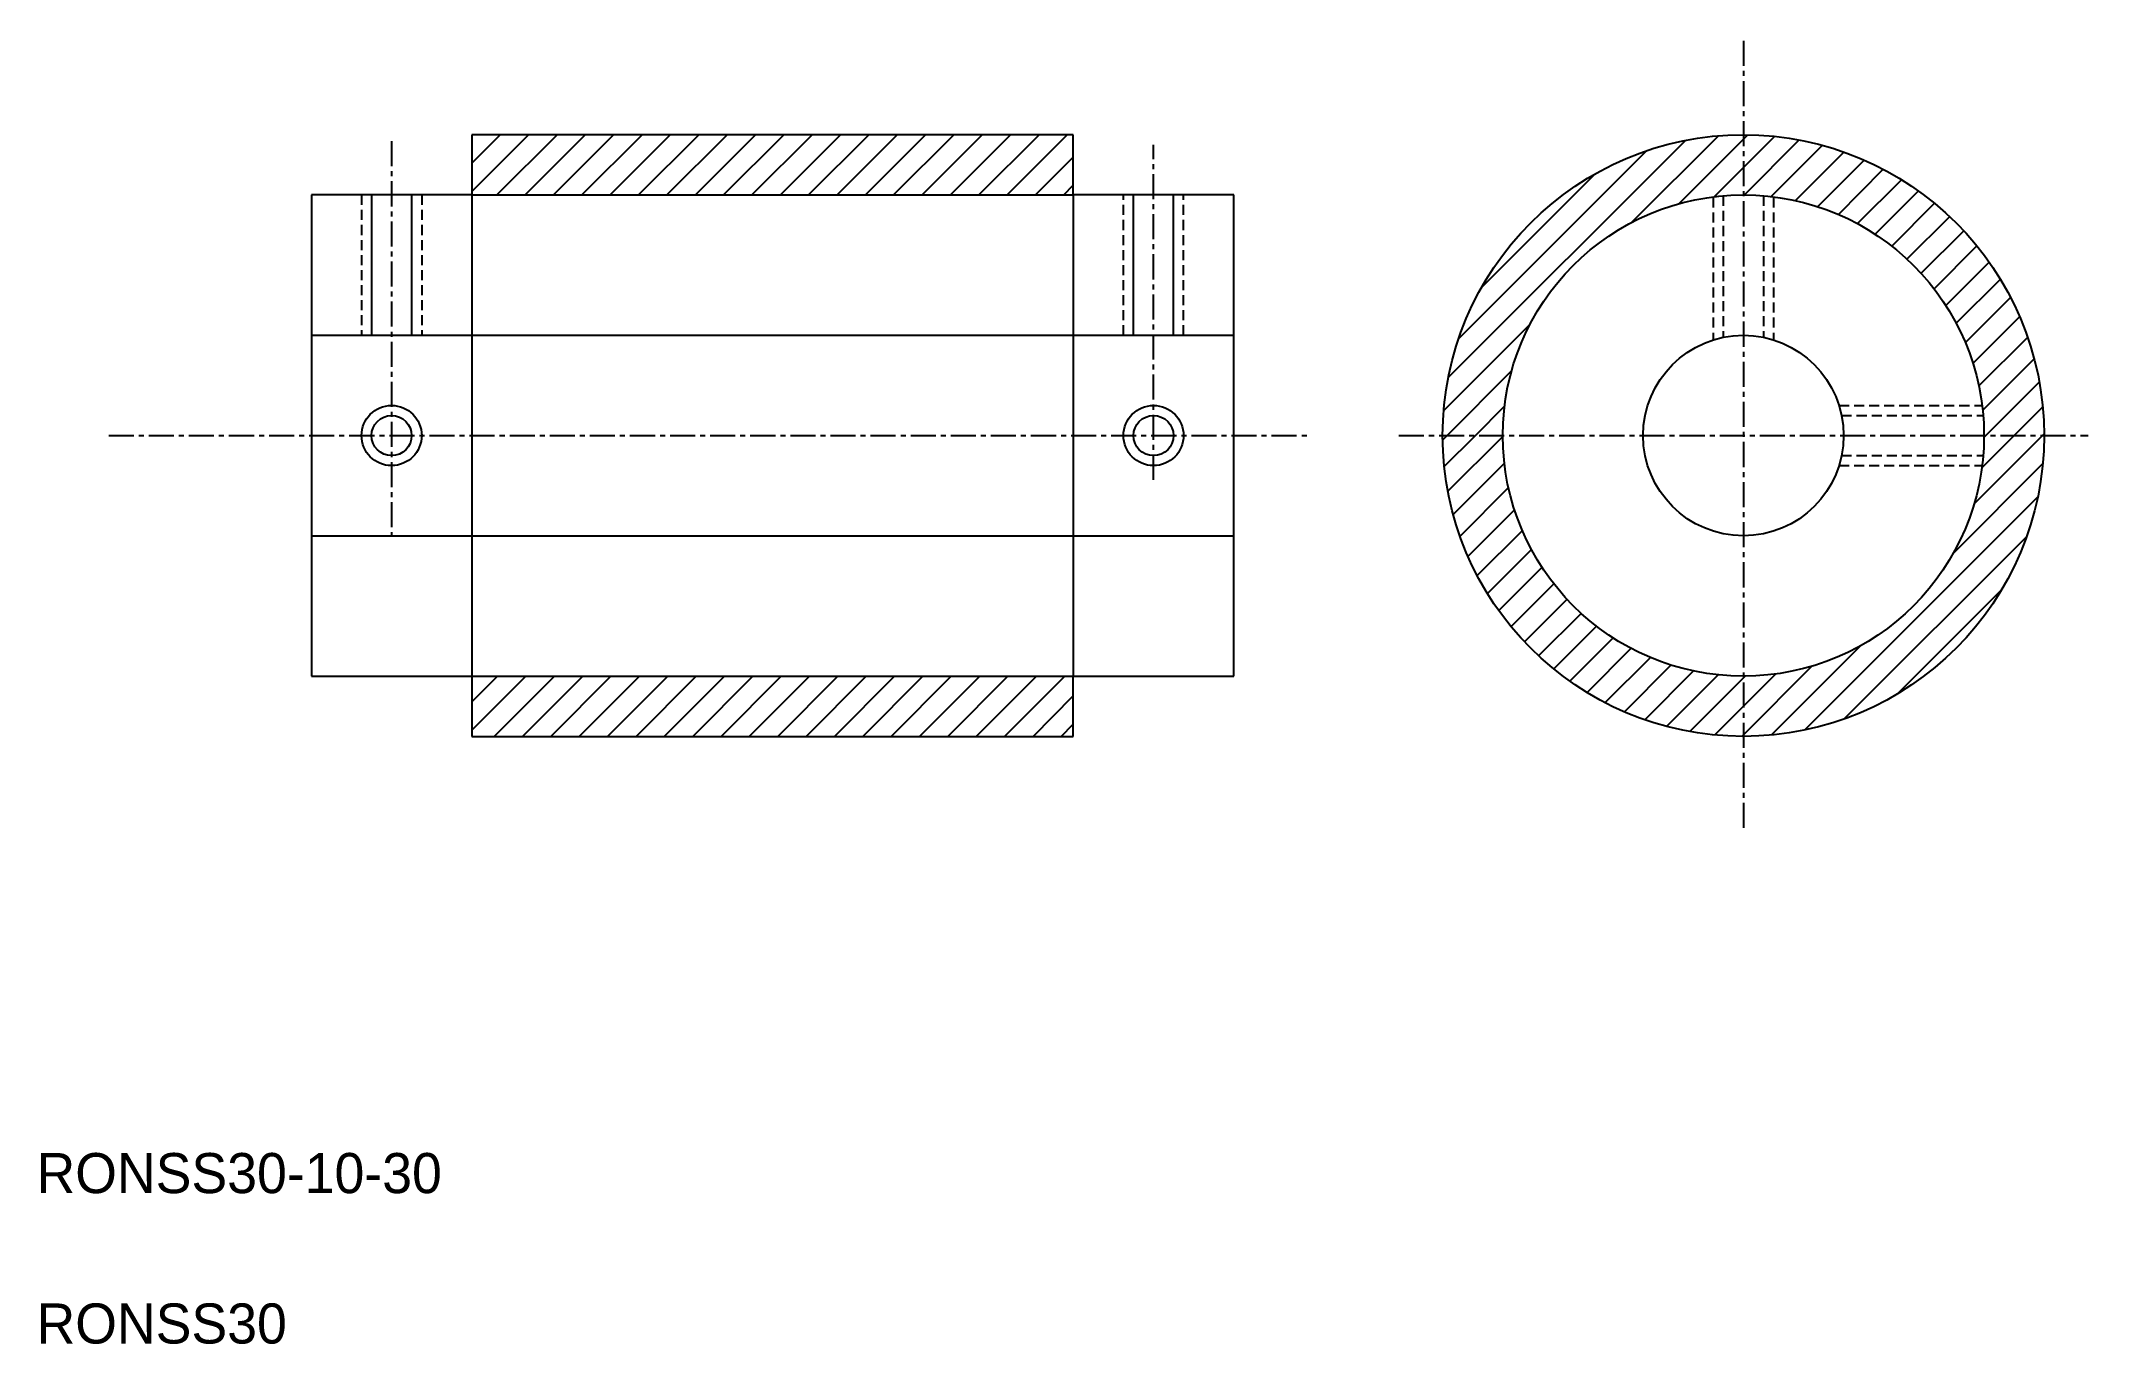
# Model space of a CAD drawing. Extents: x -86 to 16, y 371 to 436.
import ezdxf

# ---------------------------------------------------------------- set-up
doc = ezdxf.new("R2010")
doc.units = 0
doc.linetypes.add('CENTER', pattern=[2, 1.25, -0.25, 0.25, -0.25])
doc.linetypes.add('DASHED', pattern=[0.75, 0.5, -0.25])
doc.layers.get('0').update_dxf_attribs({"linetype": 'CONTINUOUS'})
doc.layers.add('CENTER', color=1, linetype='CENTER')

# ---------------------------------------------------------------- blocks, each defined once
blk = doc.blocks.new('*X2')
at = {"color": 0, "linetype": 'CONTINUOUS'}
for p, q in [((-64.8, 428.76), (-61.97, 431.59)), ((-64.8, 430.18), (-63.38, 431.59)), ((-63.55, 428.59), (-60.55, 431.59)), ((-62.14, 428.59), (-59.14, 431.59)), ((-60.73, 428.59), (-57.73, 431.59)), ((-59.31, 428.59), (-56.31, 431.59)), ((-57.9, 428.59), (-54.9, 431.59)), ((-56.48, 428.59), (-53.48, 431.59)), ((-55.07, 428.59), (-52.07, 431.59)), ((-53.65, 428.59), (-50.65, 431.59)), ((-52.24, 428.59), (-49.24, 431.59)), ((-50.83, 428.59), (-47.83, 431.59)), ((-49.41, 428.59), (-46.41, 431.59)), ((-48, 428.59), (-45, 431.59)), ((-46.58, 428.59), (-43.58, 431.59)), ((-45.17, 428.59), (-42.17, 431.59)), ((-43.76, 428.59), (-40.76, 431.59)), ((-42.34, 428.59), (-39.34, 431.59)), ((-40.93, 428.59), (-37.93, 431.59)), ((-39.51, 428.59), (-36.51, 431.59)), ((-38.1, 428.59), (-35.1, 431.59)), ((-16.1, 419.48), (-4.27, 431.31)), ((-6.94, 427.23), (-2.62, 431.54)), ((-4.6, 428.15), (-1.38, 431.37)), ((-1.38, 431.37), (-1.16, 431.59)), ((-1.38, 429.96), (0.18, 431.51)), ((-1.33, 428.59), (1.41, 431.33)), ((0.01, 428.51), (2.56, 431.07)), ((-36.68, 428.59), (-34.8, 430.48)), ((-15.58, 421.41), (-6.19, 430.8)), ((-2.83, 428.5), (-1.38, 429.96)), ((1.22, 428.31), (3.64, 430.73)), ((2.33, 428.01), (4.65, 430.33)), ((3.36, 427.62), (5.6, 429.87)), ((-35.27, 428.59), (-34.8, 429.07)), ((-14.44, 423.97), (-8.75, 429.65)), ((4.31, 427.16), (6.51, 429.35)), ((5.2, 426.63), (7.35, 428.79)), ((6.02, 426.04), (8.15, 428.18)), ((6.78, 425.39), (8.91, 427.51)), ((7.49, 424.68), (9.61, 426.8)), ((8.13, 423.91), (10.27, 426.05)), ((8.72, 423.08), (10.88, 425.24)), ((9.24, 422.19), (11.44, 424.39)), ((9.69, 421.23), (11.95, 423.48)), ((-16.32, 417.84), (-12.01, 422.15)), ((10.07, 420.19), (12.4, 422.52)), ((10.36, 419.07), (12.8, 421.5)), ((-16.16, 416.59), (-12.94, 419.81)), ((10.56, 417.85), (13.13, 420.42)), ((10.71, 416.59), (13.38, 419.26)), ((-14.74, 416.59), (-13.29, 418.05)), ((12.13, 416.59), (13.56, 418.02)), ((-16.37, 416.37), (-16.16, 416.59)), ((-16.3, 415.04), (-14.74, 416.59)), ((10.13, 413.18), (13.54, 416.59)), ((10.51, 414.98), (12.13, 416.59)), ((10.62, 416.5), (10.71, 416.59)), ((13.54, 416.59), (13.62, 416.67)), ((-16.12, 413.81), (-13.38, 416.54)), ((-15.85, 412.66), (-13.3, 415.21)), ((9.1, 410.73), (13.56, 415.2)), ((-15.51, 411.58), (-13.09, 414)), ((1.69, 401.91), (13.31, 413.53)), ((-15.11, 410.57), (-12.79, 412.89)), ((-14.65, 409.61), (-12.4, 411.86)), ((3.65, 402.46), (12.76, 411.56)), ((-14.14, 408.71), (-11.94, 410.91)), ((-13.57, 407.86), (-11.42, 410.02)), ((-12.96, 407.06), (-10.83, 409.2)), ((-12.3, 406.31), (-10.17, 408.43)), ((6.33, 403.72), (11.49, 408.89)), ((-11.59, 405.6), (-9.46, 407.73)), ((-10.83, 404.95), (-8.7, 407.08)), ((-10.03, 404.34), (-7.87, 406.5)), ((-9.17, 403.78), (-6.97, 405.98)), ((-8.27, 403.27), (-6.01, 405.52)), ((0.02, 401.66), (4.48, 406.12)), ((-64.8, 401.89), (-62.1, 404.59)), ((-64.8, 403.31), (-63.51, 404.59)), ((-63.68, 401.59), (-60.68, 404.59)), ((-62.27, 401.59), (-59.27, 404.59)), ((-60.86, 401.59), (-57.86, 404.59)), ((-59.44, 401.59), (-56.44, 404.59)), ((-58.03, 401.59), (-55.03, 404.59)), ((-56.61, 401.59), (-53.61, 404.59)), ((-55.2, 401.59), (-52.2, 404.59)), ((-53.78, 401.59), (-50.78, 404.59)), ((-52.37, 401.59), (-49.37, 404.59)), ((-50.96, 401.59), (-47.96, 404.59)), ((-49.54, 401.59), (-46.54, 404.59)), ((-48.13, 401.59), (-45.13, 404.59)), ((-46.71, 401.59), (-43.71, 404.59)), ((-45.3, 401.59), (-42.3, 404.59)), ((-43.89, 401.59), (-40.89, 404.59)), ((-42.47, 401.59), (-39.47, 404.59)), ((-41.06, 401.59), (-38.06, 404.59)), ((-39.64, 401.59), (-36.64, 404.59)), ((-38.23, 401.59), (-35.23, 404.59)), ((-7.31, 402.81), (-4.98, 405.15)), ((-6.29, 402.42), (-3.86, 404.85)), ((-5.2, 402.09), (-2.64, 404.66)), ((-4.05, 401.83), (-1.38, 404.5)), ((-1.38, 401.67), (2.04, 405.09)), ((-1.38, 403.09), (0.24, 404.7)), ((-1.38, 404.5), (-1.29, 404.59)), ((-36.81, 401.59), (-34.8, 403.61)), ((-2.8, 401.66), (-1.38, 403.09)), ((-35.4, 401.59), (-34.8, 402.2)), ((-1.46, 401.59), (-1.38, 401.67))]:
    blk.add_line(p, q, dxfattribs=at)

msp = doc.modelspace()

# ---------------------------------------------------------------- linework, layer by layer
at = {"color": 7, "linetype": 'CONTINUOUS'}
for p, q in [((-64.8, 431.59), (-64.8, 428.59)), ((-34.8, 431.59), (-64.8, 431.59)), ((-34.8, 428.59), (-34.8, 431.59)), ((-72.8, 428.59), (-72.8, 404.59)), ((-64.8, 428.59), (-72.8, 428.59)), ((-69.8, 428.59), (-69.8, 421.59)), ((-67.8, 428.59), (-67.8, 421.59)), ((-64.8, 428.59), (-64.8, 404.59)), ((-64.8, 428.59), (-34.8, 428.59)), ((-26.8, 428.59), (-34.8, 428.59)), ((-34.8, 428.59), (-34.8, 404.59)), ((-31.8, 421.59), (-31.8, 428.59)), ((-29.8, 421.59), (-29.8, 428.59)), ((-26.8, 404.59), (-26.8, 428.59)), ((-72.8, 421.59), (-26.8, 421.59)), ((-64.8, 416.59), (-64.8, 416.59)), ((-72.8, 411.59), (-26.8, 411.59)), ((-72.8, 404.59), (-64.8, 404.59)), ((-64.8, 404.59), (-64.8, 401.59)), ((-64.8, 404.59), (-34.8, 404.59)), ((-34.8, 401.59), (-34.8, 404.59)), ((-34.8, 404.59), (-26.8, 404.59)), ((-64.8, 401.59), (-34.8, 401.59))]:
    msp.add_line(p, q, dxfattribs=at)
at = {"color": 3, "linetype": 'DASHED'}
for p, q in [((-70.3, 428.59), (-70.3, 421.59)), ((-67.3, 428.59), (-67.3, 421.59)), ((-32.3, 421.59), (-32.3, 428.59)), ((-29.3, 421.59), (-29.3, 428.59)), ((-2.88, 428.47), (-2.88, 421.36)), ((-2.38, 428.54), (-2.38, 421.49)), ((-0.38, 428.54), (-0.38, 421.49)), ((0.12, 428.47), (0.12, 421.36)), ((3.39, 418.09), (10.53, 418.09)), ((3.52, 417.59), (10.58, 417.59)), ((3.52, 415.59), (10.58, 415.59)), ((3.39, 415.09), (10.53, 415.09))]:
    msp.add_line(p, q, dxfattribs=at)
at = {"color": 7, "linetype": 'CONTINUOUS'}
for centre, radius in [((-1.38, 416.59), 15), ((-1.38, 416.59), 12), ((-1.38, 416.59), 5), ((-68.8, 416.59), 1), ((-30.8, 416.59), 1)]:
    msp.add_circle(centre, radius, dxfattribs=at)
at = {"color": 3, "linetype": 'CONTINUOUS'}
for centre in [(-68.8, 416.59), (-30.8, 416.59)]:
    msp.add_circle(centre, 1.5, dxfattribs=at)
at = {"layer": 'CENTER', "color": 1, "linetype": 'CENTER'}
for p, q in [((-1.38, 436.27), (-1.38, 396.92)), ((-68.8, 431.27), (-68.8, 411.59)), ((-30.8, 414.38), (-30.8, 431.08)), ((-82.91, 416.59), (-23.1, 416.59)), ((-18.56, 416.59), (15.81, 416.59))]:
    msp.add_line(p, q, dxfattribs=at)

# ---------------------------------------------------------------- block references
at = {"color": 3, "linetype": 'CONTINUOUS'}
msp.add_blockref('*X2', (0, 0), dxfattribs=at)

# ---------------------------------------------------------------- texts
at = {"color": 7, "linetype": 'CONTINUOUS'}
for s, p in [('RONSS30-10-30', (-86.51, 378.81)), ('RONSS30', (-86.51, 371.31))]:
    msp.add_text(s, height=2, dxfattribs=at).set_placement(p)

doc.saveas('drawing.dxf')
